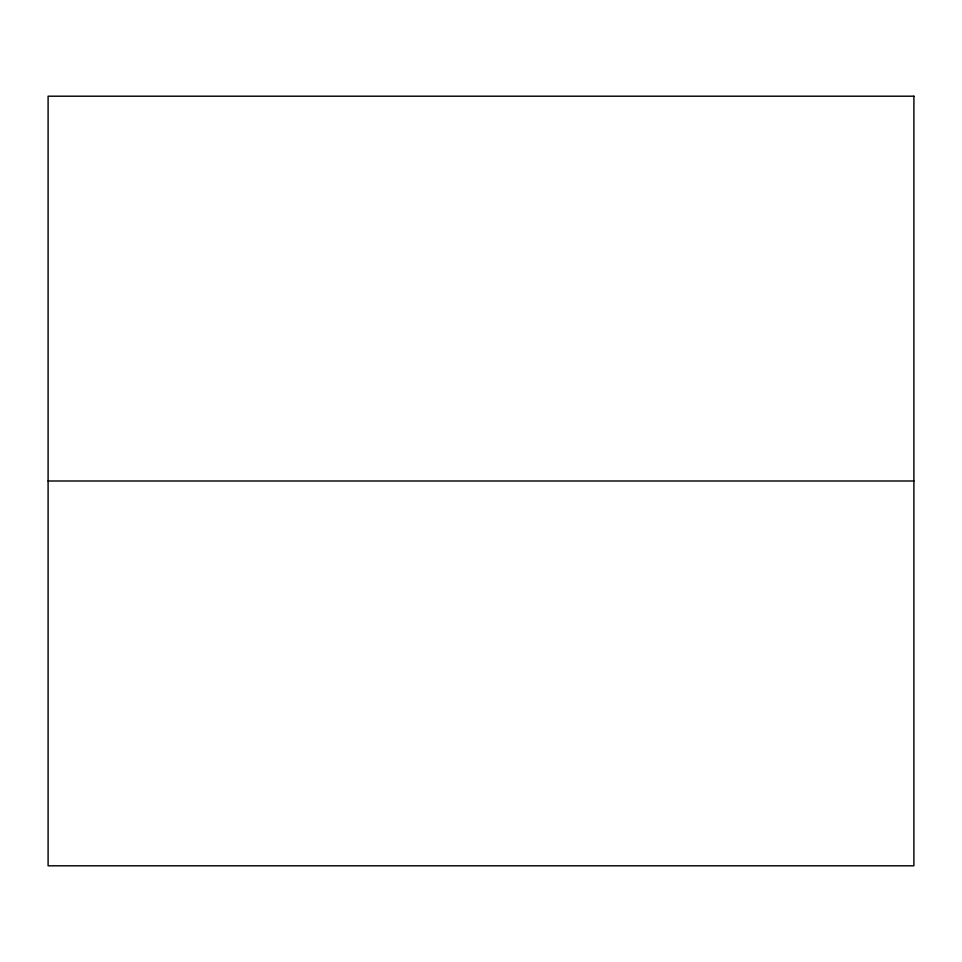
<?xml version="1.0" encoding="UTF-8"?>
<svg xmlns="http://www.w3.org/2000/svg" width="962" height="962" viewBox="0 0 962 962"><rect width="100%" height="100%" fill="white"/><g stroke="black" fill="none" stroke-linecap="round" stroke-linejoin="round"><path stroke-width="1.44" d="M48.1 481L913.9 481M913.9 96.2L48.1 96.2L48.1 865.8L913.9 865.8L913.9 96.2"/></g></svg>
